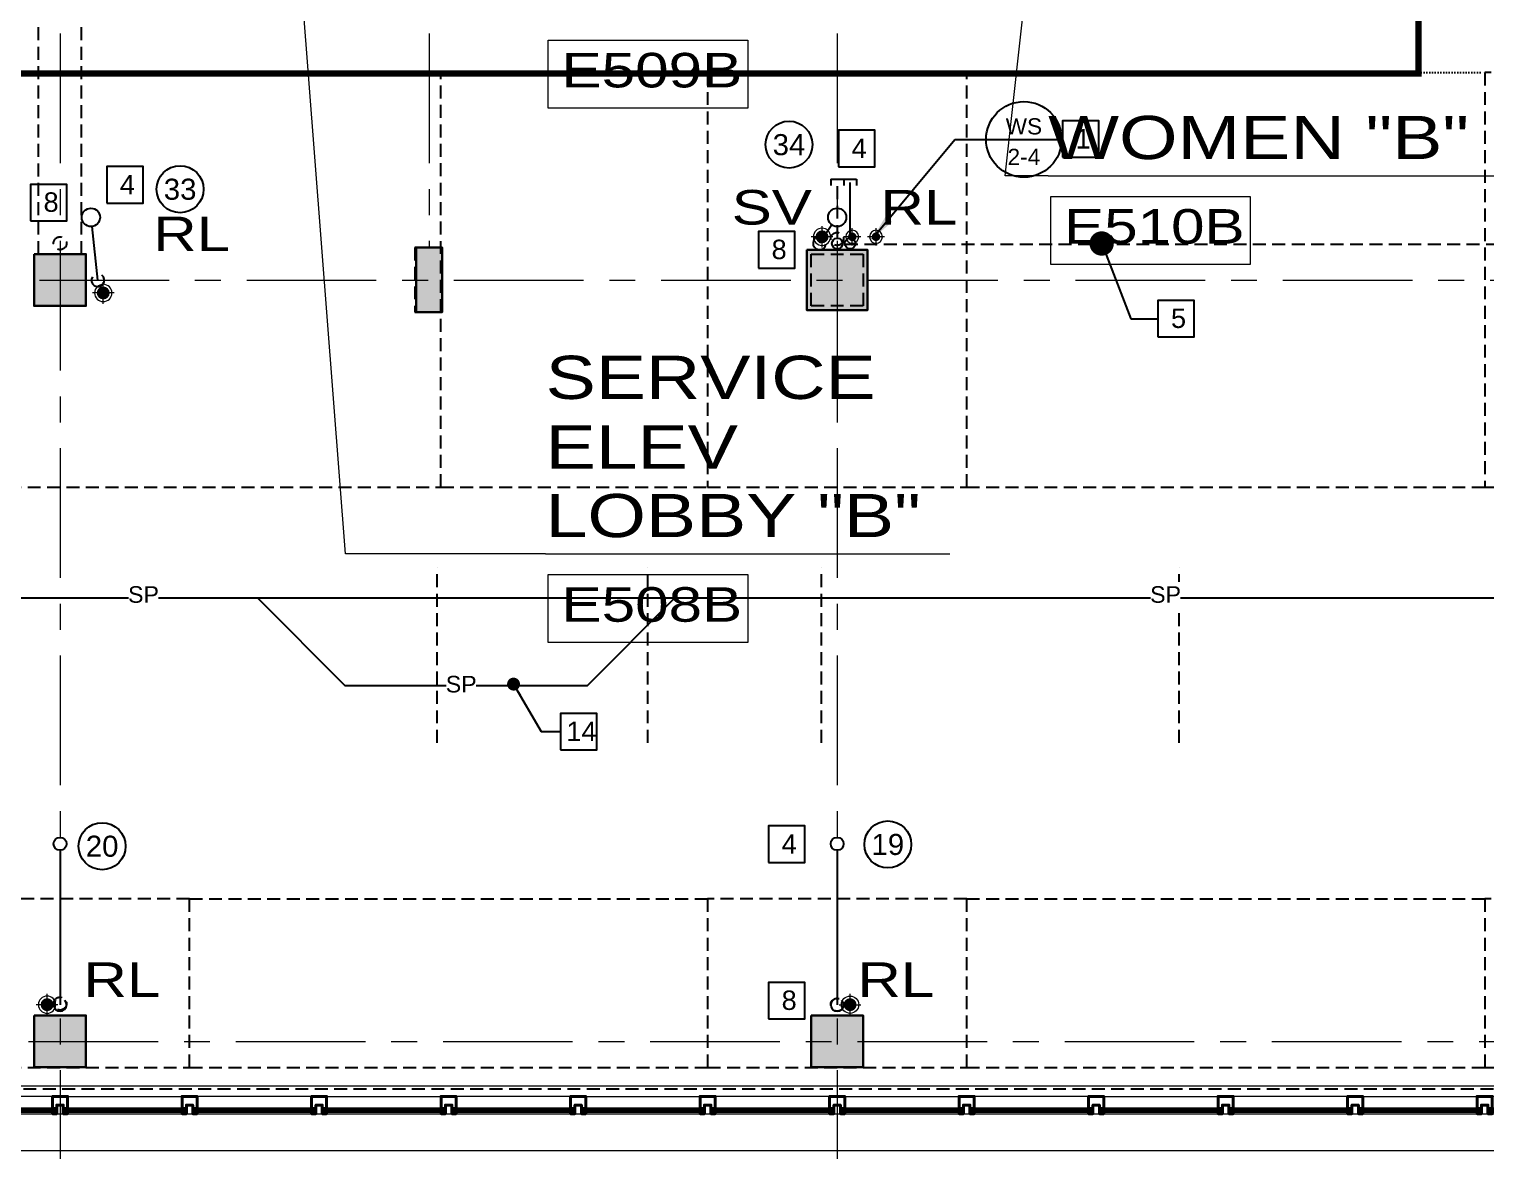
# Model space of a CAD drawing. Header units: inches. Extents: x -26500 to -19632, y -3347 to 2257.
# Drawn here: x -22155 to -21480, y -36 to 483 of the extents above; entities that cross this region are included whole.
import ezdxf
from ezdxf.enums import TextEntityAlignment as Align

# ---------------------------------------------------------------- set-up
doc = ezdxf.new("R2010")
doc.units = ezdxf.units.IN
doc.header["$LTSCALE"] = 48
doc.header["$MEASUREMENT"] = 0
for name, pattern in [('A105$0$CENTER', [2, 1.25, -0.25, 0.25, -0.25]), ('DASHED2', [0.375, 0.25, -0.125]), ('HIDDEN2', [0.1875, 0.125, -0.0625]), ('NB - 9th floor_plan$0$DOT2', [0.125, 0, -0.125]), ('NB - 9th floor_plan$0$HIDDEN2', [0.1875, 0.125, -0.0625])]:
    doc.linetypes.add(name, pattern=pattern)
for name, color, linetype in [('A-Detl-Iden', 5, 'Continuous'), ('A105$0$A-ANNO-IDEN', 8, 'Continuous'), ('A105$0$A-ANNO-PATT-1-12', 8, 'Continuous'), ('A105$0$A-ANNO-PATT-1-5', 8, 'Continuous'), ('A105$0$A-ANNO-PATT-2-12', 8, 'Continuous'), ('A105$0$A-ANNO-PATT-5-12', 8, 'Continuous'), ('A105$0$A-ANNO-TEXT', 8, 'Continuous'), ('A105$0$A-COLS-COL1-12', 8, 'Continuous'), ('A105$0$A-COLS-COL1-5', 8, 'Continuous'), ('A105$0$A-COLS-COL2-12', 8, 'Continuous'), ('A105$0$A-COLS-COL5-12', 8, 'Continuous'), ('A105$0$A-FLOR-AWNG', 8, 'Continuous'), ('A105$0$A-FLOR-SLAB', 8, 'Continuous'), ('A105$0$A-FLOR-SLEEVE', 8, 'Continuous'), ('A105$0$A-GLAZ', 8, 'Continuous'), ('A105$0$A-GRID-GRD1-12', 8, 'Continuous'), ('A105$0$A-GRID-GRDP0-15', 8, 'Continuous'), ('A105$0$A-PLUMB-RISER', 8, 'Continuous'), ('A105$0$A-ROOF-LEAD-3-12', 8, 'Continuous'), ('ANNTEXT', 6, 'Continuous'), ('ETEXT', 6, 'Continuous'), ('F-Sprn-Pipe', 133, 'Continuous'), ('NB - 9th floor_plan$0$stcbeams', 1, 'NB - 9th floor_plan$0$HIDDEN2'), ('NB - 9th floor_plan$0$STCCOLS1', 1, 'NB - 9th floor_plan$0$HIDDEN2'), ('NB - 9th floor_plan$0$STDROPS', 1, 'NB - 9th floor_plan$0$HIDDEN2'), ('NB - 9th floor_plan$0$STREINFB', 1, 'NB - 9th floor_plan$0$HIDDEN2'), ('NB - 9th floor_plan$0$STSLABEDGE', 1, 'NB - 9th floor_plan$0$HIDDEN2'), ('NB - 9th floor_plan$0$STWETSTACK', 1, 'NB - 9th floor_plan$0$HIDDEN2'), ('P-Anno', 6, 'Continuous'), ('P-Anno-Symb', 6, 'Continuous'), ('P-Anno-Symb @ 96', 6, 'Continuous'), ('P-Anno-Text', 6, 'Continuous'), ('P-Pipe-Ftng', 134, 'Continuous'), ('P-Pipe-Ftng @ 96', 134, 'Continuous'), ('P-SANR-PIPE', 34, 'Continuous'), ('P-Sanr-Vent', 34, 'HIDDEN2'), ('P-Strm-Pipe', 13, 'RAINL'), ('P-Text', 6, 'Continuous'), ('XREF', 7, 'Continuous')]:
    doc.layers.add(name, color=color, linetype=linetype)
doc.styles.add('A105$0$Arial', font='arial.ttf', dxfattribs={"height": 0.076839})
doc.styles.add('A105$0$style-Arial', font='arial.ttf')
doc.styles.add('ANNTEXT', font='romans.shx')
doc.styles.add('M08', font='arial.ttf', dxfattribs={"height": 7.68})
doc.styles.add('MAMEP ANNO', font='arial.ttf', dxfattribs={"height": 0.078125})
doc.styles.add('P-00-', font='arial.ttf')
doc.styles.add('P-00-JAR', font='arial.ttf')
doc.styles.add('Simplex', font='simplex.shx')
doc.styles.get("Standard").update_dxf_attribs({"font": 'simplex.shx'})
doc.linetypes.add('RAINL', pattern='A,4,-0.25,["RL",Simplex,S=0.1,R=0,X=-0.1,Y=-0.05],-0.25,0.25', length=4.75)
doc.dimstyles.new('STANDARD$7', dxfattribs={"dimtxt": 0.18, "dimasz": 0.125, "dimexe": 0.18, "dimexo": 0.06, "dimgap": 0.09, "dimtad": 0, "dimtih": 1, "dimtoh": 1, "dimdec": 4, "dimzin": 0, "dimdsep": 46, "dimtxsty": 'Standard', "dimcen": 0.09, "dimadec": 0, "dimazin": 0, "dimtfac": 1, "dimtdec": 4, "dimtofl": 0, "dimtmove": 0, "dimatfit": 3, "dimfxl": 1, "dimtolj": 1, "dimtzin": 0, "dimarcsym": 0})
doc.dimstyles.new('Standard_96_1', dxfattribs={"dimscale": 96, "dimtxt": 0.09375, "dimasz": 0.1175, "dimexe": 0.18, "dimexo": 0.0625, "dimgap": 0.03125, "dimtad": 0, "dimtih": 1, "dimtoh": 1, "dimdec": 4, "dimzin": 0, "dimdsep": 46, "dimlunit": 4, "dimtxsty": 'P-00-', "dimcen": 0.09, "dimclrd": 256, "dimclre": 256, "dimclrt": 256, "dimadec": 0, "dimazin": 0, "dimtfac": 1, "dimtdec": 4, "dimtofl": 0, "dimtmove": 0, "dimatfit": 3, "dimfxl": 1, "dimtolj": 1, "dimtzin": 0, "dimlwd": -1, "dimlwe": -1, "dimarcsym": 0})

# ---------------------------------------------------------------- blocks, each defined once
blk = doc.blocks.new('NB - 9th floor_plan')
at = {"layer": 'NB - 9th floor_plan$0$stcbeams', "transparency": 33554687}
for p, q in [((-22151.01, 379.16), (-22151.03, 1009.17)), ((-22131.02, 379.16), (-22131.02, 1009.17))]:
    blk.add_line(p, q, dxfattribs=at)
at = {"layer": 'NB - 9th floor_plan$0$STCCOLS1', "transparency": 33554687}
for points in [[(-22153.02, 379.16), (-22129.02, 379.16), (-22129.02, 355.16), (-22153.02, 355.16)], [(-21976.64, 352.21), (-21964.64, 352.21), (-21964.64, 382.21), (-21976.64, 382.21)], [(-21793.02, 379.16), (-21769.02, 379.16), (-21769.02, 355.16), (-21793.02, 355.16)], [(-22153.02, 26.59), (-22129.02, 26.59), (-22129.02, 2.59), (-22153.02, 2.59)], [(-21793.02, 26.59), (-21769.02, 26.59), (-21769.02, 2.59), (-21793.02, 2.59)]]:
    blk.add_lwpolyline(points, close=True, dxfattribs=at)
at = {"layer": 'NB - 9th floor_plan$0$STDROPS', "linetype": 'NB - 9th floor_plan$0$DOT2', "ltscale": 0.2, "transparency": 33554687}
for p, q in [((-21964.64, 463.21), (-21841.02, 463.21)), ((-21721.02, 463.21), (-21481.02, 463.21))]:
    blk.add_line(p, q, dxfattribs=at)
at = {"layer": 'NB - 9th floor_plan$0$STDROPS', "transparency": 33554687}
for p, q in [((-21964.64, 271.21), (-21841.02, 271.21)), ((-21721.02, 271.21), (-21481.02, 271.21)), ((-22081.02, 80.59), (-21841.02, 80.59)), ((-21721.02, 80.59), (-21481.02, 80.59)), ((-22081.02, 2.59), (-21841.02, 2.59)), ((-21721.02, 2.59), (-21481.02, 2.59))]:
    blk.add_line(p, q, dxfattribs=at)
blk.add_lwpolyline([(-22151.01, 463.21), (-22201.02, 463.21), (-22201.02, 271.21), (-21964.64, 271.21), (-21964.64, 463.21), (-22131.02, 463.21)], dxfattribs=at)
for points in [[(-21841.02, 271.21), (-21721.02, 271.21), (-21721.02, 463.21), (-21841.02, 463.21)], [(-21481.02, 271.21), (-21361.02, 271.21), (-21361.02, 463.21), (-21481.02, 463.21)], [(-22201.02, 2.59), (-22081.02, 2.59), (-22081.02, 80.59), (-22201.02, 80.59)], [(-21841.02, 2.59), (-21721.02, 2.59), (-21721.02, 80.59), (-21841.02, 80.59)], [(-21481.02, 2.59), (-21361.02, 2.59), (-21361.02, 80.59), (-21481.02, 80.59)]]:
    blk.add_lwpolyline(points, close=True, dxfattribs=at)
at = {"layer": 'NB - 9th floor_plan$0$STREINFB', "transparency": 33554687}
for p, q in [((-21966.34, 152.88), (-21966.34, 233.92)), ((-21868.75, 152.88), (-21868.75, 233.92)), ((-21788.25, 152.88), (-21788.25, 233.92)), ((-21622.62, 152.88), (-21622.62, 233.92))]:
    blk.add_line(p, q, dxfattribs=at)
at = {"layer": 'NB - 9th floor_plan$0$STSLABEDGE', "transparency": 33554687, "elevation": 0}
blk.add_lwpolyline([(-24584.31, 246.25), (-24410.52, 169.31), (-24410.52, -7.4), (-22871.02, -7.4), (-22871.02, 52.59), (-22491.02, 52.59), (-22491.02, -7.4), (-21071.52, -7.4), (-21071.52, 1531.59), (-23870.52, 1531.6), (-23870.52, 1357.71), (-23921.15, 1307.64), (-24082.68, 1379.16), (-24584.31, 246.25)], close=True, dxfattribs=at)
at = {"layer": 'NB - 9th floor_plan$0$STWETSTACK', "transparency": 33554687}
for centre in [(-22141.02, 384.16), (-21781.02, 386.16), (-22141.02, 32.09), (-21781.02, 31.59)]:
    blk.add_circle(centre, 3, dxfattribs=at)
blk = doc.blocks.new('VAL-PLBG-PipeUpTakeoff-Anno')
at = {"color": 0, "linetype": 'ByBlock'}
blk.add_circle((0.0002, 0), 0.0312, dxfattribs=at)
blk = doc.blocks.new('VAL-PLBG-PipeDn-Anno')
at = {"color": 0, "linetype": 'ByBlock'}
blk.add_arc((0, 0), 0.0312, 47.07445, 312.92555, dxfattribs=at)
blk = doc.blocks.new('ZA_SQR')
blk.add_lwpolyline([(-0.703125, -0.703125), (0.703125, -0.703125), (0.703125, 0.703125), (-0.703125, 0.703125)], close=True)
at = {"layer": 'ANNTEXT', "style": 'ANNTEXT'}
blk.add_attdef('SQRID', text='', height=0.75, dxfattribs=at).set_placement((0, 0), align=Align.MIDDLE)
at = {"layer": 'ANNTEXT', "style": 'ANNTEXT', "flags": 1}
blk.add_attdef('SQRDESCRIPTION', text='', height=0.75, dxfattribs=at).set_placement((0, -2.125), align=Align.MIDDLE)
blk = doc.blocks.new('*U193')
at = {"color": 0, "linetype": 'Continuous'}
blk.add_circle((0, 0), 0.1132, dxfattribs=at)
at = {"color": 0, "linetype": 'ByBlock', "style": 'MAMEP ANNO'}
blk.add_attdef('ID', text='', height=0.1016, dxfattribs=at).set_placement((0, 0), align=Align.MIDDLE_CENTER)
blk = doc.blocks.new('A105$0$CW10_2')
at = {"layer": 'A105$0$A-GLAZ', "linetype": 'Continuous', "lineweight": 40}
for p, q in [((-117.25, -5.75), (-117.25, -7)), ((-117.25, -5.75), (-62.75, -5.75)), ((-62.75, -5.75), (-62.75, -7)), ((-2.75, -5.75), (-57.25, -5.75)), ((-57.25, -5.75), (-57.25, -7)), ((-2.75, -5.75), (-2.75, -7)), ((-117.25, -7), (-62.75, -7)), ((-2.75, -7), (-57.25, -7))]:
    blk.add_line(p, q, dxfattribs=at)
at = {"layer": 'A105$0$A-GLAZ', "linetype": 'Continuous', "lineweight": 0}
for p, q in [((-117.25, -6.25), (-62.75, -6.25)), ((-116.5, 0), (-63.5, 0)), ((-2.75, -6.25), (-57.25, -6.25)), ((-3.5, 0), (-56.5, 0)), ((-117.25, -6.75), (-62.75, -6.75)), ((-2.75, -6.75), (-57.25, -6.75))]:
    blk.add_line(p, q, dxfattribs=at)
at = {"layer": 'A105$0$A-GLAZ', "linetype": 'Continuous', "lineweight": 40, "flags": 128}
for points in [[(0, -4), (-1.5, -4), (-1.5, -8), (-3.5, -8), (-3.5, -7.25), (-2.5, -7.25), (-2.5, -5.5), (-3.5, -5.5), (-3.5, 0), (0, 0)], [(-120, -4), (-118.5, -4), (-118.5, -8), (-116.5, -8), (-116.5, -7.25), (-117.5, -7.25), (-117.5, -5.5), (-116.5, -5.5), (-116.5, 0), (-120, 0)], [(-60, -4), (-61.5, -4), (-61.5, -8), (-63.5, -8), (-63.5, -7.25), (-62.5, -7.25), (-62.5, -5.5), (-63.5, -5.5), (-63.5, 0), (-60, 0)], [(-60, -4), (-58.5, -4), (-58.5, -8), (-56.5, -8), (-56.5, -7.25), (-57.5, -7.25), (-57.5, -5.5), (-56.5, -5.5), (-56.5, 0), (-60, 0)]]:
    blk.add_lwpolyline(points, dxfattribs=at)
blk = doc.blocks.new('*D787', base_point=(0, 0))
at = {"layer": 'A105$0$A-FLOR-SLEEVE', "linetype": 'Continuous', "lineweight": 0}
for p, q in [((0, -5), (0, 5)), ((-5, 0), (5, 0))]:
    blk.add_line(p, q, dxfattribs=at)
blk = doc.blocks.new('*U786')
at = {"layer": 'A105$0$A-FLOR-SLEEVE', "linetype": 'Continuous', "lineweight": 13}
blk.add_circle((0, 0), 4, dxfattribs=at)
at = {"layer": 'A105$0$A-FLOR-SLEEVE', "linetype": 'Continuous', "lineweight": 0}
blk.add_blockref('*D787', (0, 0), dxfattribs=at)
blk = doc.blocks.new('*D1027', base_point=(0, 0))
at = {"layer": 'A105$0$A-FLOR-SLEEVE', "linetype": 'Continuous', "lineweight": 0}
for p, q in [((0, -5), (0, 5)), ((5, 0), (-5, 0))]:
    blk.add_line(p, q, dxfattribs=at)
blk = doc.blocks.new('*U1026')
at = {"layer": 'A105$0$A-FLOR-SLEEVE', "linetype": 'Continuous', "lineweight": 13, "extrusion": (0, 0, -1)}
blk.add_circle((0, 0), 4, dxfattribs=at)
at = {"layer": 'A105$0$A-FLOR-SLEEVE', "linetype": 'Continuous', "lineweight": 0}
blk.add_blockref('*D1027', (0, 0), dxfattribs=at)
blk = doc.blocks.new('*D805', base_point=(0, 0))
at = {"layer": 'A105$0$A-FLOR-SLEEVE', "linetype": 'Continuous', "lineweight": 0}
for p, q in [((4, 0), (-4, 0)), ((0, -4), (0, 4))]:
    blk.add_line(p, q, dxfattribs=at)
blk = doc.blocks.new('*U804')
at = {"layer": 'A105$0$A-FLOR-SLEEVE', "linetype": 'Continuous', "lineweight": 13, "extrusion": (0, 0, -1)}
blk.add_circle((0, 0), 3, dxfattribs=at)
at = {"layer": 'A105$0$A-FLOR-SLEEVE', "linetype": 'Continuous', "lineweight": 0}
blk.add_blockref('*D805', (0, 0), dxfattribs=at)
blk = doc.blocks.new('A105')
at = {"layer": 'A105$0$A-PLUMB-RISER', "lineweight": 30, "transparency": 33554687}
h = blk.add_hatch(color=256, dxfattribs=at)
edge = h.paths.add_edge_path()
edge.add_arc((-21774.0236, 387.1574), 2, 0, 360)
h = blk.add_hatch(color=256, dxfattribs=at)
edge = h.paths.add_edge_path()
edge.add_arc((-21763.0236, 387.1574), 2, 0, 360)
at = {"layer": 'A105$0$A-ROOF-LEAD-3-12', "lineweight": 13, "transparency": 33554687}
h = blk.add_hatch(color=256, dxfattribs=at)
edge = h.paths.add_edge_path()
edge.add_arc((-21788.0236, 387.1574), 3, 0, 360)
h = blk.add_hatch(color=256, dxfattribs=at)
edge = h.paths.add_edge_path()
edge.add_arc((-22121.0136, 361.1574), 3, 0, 360)
h = blk.add_hatch(color=256, dxfattribs=at)
edge = h.paths.add_edge_path()
edge.add_arc((-22147.0236, 31.5949), 3, 0, 360)
h = blk.add_hatch(color=256, dxfattribs=at)
edge = h.paths.add_edge_path()
edge.add_arc((-21775.0236, 31.5949), 3, 0, 360)
at = {"layer": 'A105$0$A-ANNO-IDEN', "lineweight": 0, "transparency": 33554687}
blk.add_line((-21683.2895, 415.3875, 0.2066), (-21703.2244, 415.3875, 0.2066), dxfattribs=at)
at = {"layer": 'A105$0$A-ANNO-IDEN', "lineweight": 13, "transparency": 33554687}
for p, q in [((-21683.2895, 415.3875, 0.2066), (-21476.7268, 415.3875, 0.2066)), ((-21916.0803, 240.3205, 0.2066), (-21728.8934, 240.3205, 0.2066))]:
    blk.add_line(p, q, dxfattribs=at)
at = {"layer": 'A105$0$A-ANNO-IDEN', "lineweight": 0, "transparency": 33554687, "elevation": 0.2066, "flags": 128}
for points in [[(-21916.0803, 240.3205), (-22008.7927, 240.3205), (-22037.0254, 606.1669)], [(-21703.2244, 415.3875), (-21685.3573, 576.0219)]]:
    blk.add_lwpolyline(points, dxfattribs=at)
at = {"layer": 'A105$0$A-ANNO-IDEN', "lineweight": 13, "transparency": 33554687}
for points in [[(-21914.8805, 478.2109, 0.2066), (-21822.4425, 478.2109, 0.2066), (-21822.4425, 446.6813, 0.2066), (-21914.8805, 446.6813, 0.2066)], [(-21682.0897, 405.8708, 0.2066), (-21589.6517, 405.8708, 0.2066), (-21589.6517, 374.3412, 0.2066), (-21682.0897, 374.3412, 0.2066)], [(-21914.8805, 230.8037, 0.2066), (-21822.4425, 230.8037, 0.2066), (-21822.4425, 199.2742, 0.2066), (-21914.8805, 199.2742, 0.2066)]]:
    blk.add_3dface(points, dxfattribs=at)
at = {"layer": 'A105$0$A-ANNO-PATT-1-12', "lineweight": 30, "transparency": 33554687}
blk.add_solid([(-22129.0236, 2.595), (-22129.0236, 26.595), (-22153.0236, 2.595), (-22153.0236, 26.595)], dxfattribs=at)
at = {"layer": 'A105$0$A-ANNO-PATT-1-5', "lineweight": 30, "transparency": 33554687, "extrusion": (0, 0, -1)}
blk.add_solid([(21795.0236, 381.1574), (21767.0236, 381.1574), (21795.0236, 353.1574), (21767.0236, 353.1574)], dxfattribs=at)
at = {"layer": 'A105$0$A-ANNO-PATT-2-12', "lineweight": 30, "transparency": 33554687}
blk.add_solid([(-22129.0236, 355.1574), (-22129.0236, 379.1574), (-22153.0236, 355.1574), (-22153.0236, 379.1574)], dxfattribs=at)
at = {"layer": 'A105$0$A-ANNO-PATT-5-12', "lineweight": 30, "transparency": 33554687}
blk.add_solid([(-21976.0136, 352.2097), (-21964.0136, 352.2097), (-21976.0136, 382.209), (-21964.0136, 382.209)], dxfattribs=at)
at = {"layer": 'A105$0$A-COLS-COL1-12', "lineweight": 30, "transparency": 33554687}
blk.add_solid([(-21769.0236, 2.595), (-21769.0236, 26.595), (-21793.0236, 2.595), (-21793.0236, 26.595)], dxfattribs=at)
for points in [[(-22153.0236, 26.595), (-22129.0236, 26.595), (-22129.0236, 2.595), (-22153.0236, 2.595)], [(-21793.0236, 26.595), (-21769.0236, 26.595), (-21769.0236, 2.595), (-21793.0236, 2.595)]]:
    blk.add_3dface(points, dxfattribs=at)
at = {"layer": 'A105$0$A-COLS-COL1-5', "lineweight": 30, "transparency": 33554687}
blk.add_3dface([(-21795.0236, 381.1574), (-21767.0236, 381.1574), (-21767.0236, 353.1574), (-21795.0236, 353.1574)], dxfattribs=at)
at = {"layer": 'A105$0$A-COLS-COL2-12', "lineweight": 30, "transparency": 33554687}
blk.add_3dface([(-22153.0236, 379.1574), (-22129.0236, 379.1574), (-22129.0236, 355.1574), (-22153.0236, 355.1574)], dxfattribs=at)
at = {"layer": 'A105$0$A-COLS-COL5-12', "lineweight": 30, "transparency": 33554687}
blk.add_3dface([(-21976.0136, 382.209), (-21964.0136, 382.209), (-21964.0136, 352.2097), (-21976.0136, 352.2097)], dxfattribs=at)
at = {"layer": 'A105$0$A-FLOR-AWNG', "lineweight": 0, "transparency": 33554687}
blk.add_line((-22351.0234, -35.9051), (-21043.0236, -35.9051), dxfattribs=at)
at = {"layer": 'A105$0$A-FLOR-SLAB', "lineweight": 0, "transparency": 33554687, "flags": 128}
blk.add_lwpolyline([(-23869.2731, 1530.3475), (-21072.7739, 1530.3449), (-21072.7739, -6.1545), (-22489.2736, -6.1545), (-22489.2736, 53.8448), (-22872.7736, 53.8448), (-22872.7736, -6.1545), (-24409.272, -6.1545)], dxfattribs=at)
at = {"layer": 'A105$0$A-GLAZ', "lineweight": 0, "transparency": 33554687}
blk.add_line((-22352.0234, -18.9052), (-21060.0239, -18.9052), dxfattribs=at)
at = {"layer": 'A105$0$A-GRID-GRD1-12', "linetype": 'A105$0$CENTER', "lineweight": 0, "transparency": 33554687}
blk.add_line((-24363.5994, 14.5949), (-20442.3539, 14.5949), dxfattribs=at)
at = {"layer": 'A105$0$A-GRID-GRDP0-15', "linetype": 'A105$0$CENTER', "lineweight": 0, "transparency": 33554687}
for p, q in [((-22141.0236, 2113.2362), (-22141.0236, -676.9042)), ((-21970.0136, 2113.2362), (-21970.0136, 382.209)), ((-21781.0236, 2113.2362), (-21781.0236, -676.9042)), ((-24358.5266, 367.1574), (-20364.9322, 367.1574))]:
    blk.add_line(p, q, dxfattribs=at)
at = {"layer": 'A105$0$A-FLOR-SLEEVE', "lineweight": 13, "transparency": 33554687}
for name, p in [('*U1026', (-21788.0235, 387.1574)), ('*U804', (-21774.0237, 387.1572)), ('*U804', (-21763.0237, 387.1572)), ('*U1026', (-22121.0135, 361.1574)), ('*U1026', (-22147.0235, 31.5949)), ('*U786', (-21775.0237, 31.5949))]:
    blk.add_blockref(name, p, dxfattribs=at)
at = {"layer": 'A105$0$A-GLAZ', "lineweight": 40, "transparency": 33554687}
for p in [(-22141.0242, -10.9045), (-22021.0242, -10.9045), (-21901.0242, -10.9045), (-21781.0242, -10.9045), (-21661.0242, -10.9045), (-21541.0242, -10.9045), (-21421.0242, -10.9045)]:
    blk.add_blockref('A105$0$CW10_2', p, dxfattribs=at)
at = {"layer": 'A105$0$A-ANNO-IDEN', "lineweight": 13, "transparency": 33554687, "style": 'A105$0$style-Arial', "width": 1.246875}
for s, p in [('E509B', (-21908.6965, 456.3241, 0.2066)), ('E510B', (-21675.9056, 383.984, 0.2066)), ('E508B', (-21908.6965, 208.9169, 0.2066))]:
    blk.add_text(s, height=16, dxfattribs=at).set_placement(p)
at = {"layer": 'A105$0$A-ANNO-IDEN', "lineweight": 13, "transparency": 33554687, "char_height": 19.999996, "attachment_point": 7, "line_spacing_factor": 0.6, "style": 'A105$0$Arial'}
for s, insert in [('\\H1x;\\W1.24688;WOMEN "B"', (-21683.2905, 422.8665, 0.2066)), ('\\H1x;\\W1.24688;SERVICE', (-21916.0813, 311.7994, 0.2066)), ('\\H1x;\\W1.24688;ELEV', (-21916.0813, 279.7995, 0.2066)), ('\\H1x;\\W1.24688;LOBBY "B"', (-21916.0813, 247.7995, 0.2066))]:
    blk.add_mtext(s, dxfattribs=dict(at, insert=insert))
at = {"layer": 'A105$0$A-ANNO-TEXT', "lineweight": 13, "transparency": 33554687, "style": 'A105$0$style-Arial', "width": 1.246875}
for s, p in [('SV', (-21829.8791, 408.834, 0.2066)), ('RL', (-21760.9229, 408.834, 0.2066)), ('RL', (-22097.8554, 396.5146, 0.2066)), ('RL', (-22130.1845, 51.1982, 0.2066)), ('RL', (-21771.6407, 51.1982, 0.2066))]:
    blk.add_text(s, height=16, dxfattribs=at).set_placement(p, align=Align.TOP_LEFT)
blk = doc.blocks.new('Symbol-RiserTag-Anno')
at = {"color": 0, "linetype": 'ByBlock'}
blk.add_line((-0.1824, 0), (0.1824, 0), dxfattribs=at)
blk.add_circle((0, 0), 0.1824, dxfattribs=at)
at = {"color": 0, "linetype": 'ByBlock', "style": 'MAMEP ANNO'}
for tag, p in [('SYSTEM', (0, 0.0631)), ('NUMBER', (0, -0.0837))]:
    blk.add_attdef(tag, text='', height=0.0781, dxfattribs=at).set_placement(p, align=Align.MIDDLE)
blk = doc.blocks.new('LPC')
at = {"layer": 'P-Pipe-Ftng'}
for p, q in [((0, 1.5), (0, -1.5)), ((0, 1.5), (1.5, 1.5)), ((0, -1.5), (1.5, -1.5))]:
    blk.add_line(p, q, dxfattribs=at)
blk = doc.blocks.new('A$C5BD70A35')
at = {"layer": 'P-Pipe-Ftng'}
for centre in [(-21774.37, 385.97), (-21768.42, 385.97)]:
    blk.add_circle(centre, 2.5, dxfattribs=at)
at = {"layer": 'P-SANR-PIPE'}
blk.add_line((-21768.42, 388.47), (-21768.42, 414.22), dxfattribs=at)
at = {"layer": 'P-Sanr-Vent'}
blk.add_line((-21774.36, 388.47), (-21774.36, 414.22), dxfattribs=at)
at = {"layer": 'P-Anno', "xscale": -2, "yscale": 2, "zscale": 2, "rotation": 90}
for p in [(-21774.36, 415.82), (-21768.42, 415.82)]:
    blk.add_blockref('LPC', p, dxfattribs=at)

msp = doc.modelspace()

# ---------------------------------------------------------------- linework, layer by layer
at = {"layer": 'A-Detl-Iden', "linetype": 'DASHED2', "const_width": 3, "flags": 128}
msp.add_lwpolyline([(-21511.72, 1027.55), (-22204.94, 1027.55), (-22204.94, 462.76), (-21511.72, 462.76), (-21511.72, 1027.55)], close=True, dxfattribs=at)
at = {"layer": 'F-Sprn-Pipe', "ltscale": 0.5}
msp.add_line((-21311.73, 219.78), (-22393.65, 219.78), dxfattribs=at)
at = {"layer": 'F-Sprn-Pipe', "ltscale": 0.5, "flags": 128}
msp.add_lwpolyline([(-22049.45, 219.78), (-22009.17, 179.43), (-21896.62, 179.43), (-21856.3, 219.78)], dxfattribs=at)
at = {"layer": 'P-Pipe-Ftng'}
for centre in [(-22126.74, 396.15), (-21781.02, 396.16)]:
    msp.add_circle(centre, 4.24, dxfattribs=at)
at = {"layer": 'P-Sanr-Vent'}
msp.add_line((-21777.42, 383.81), (-21444.25, 383.81), dxfattribs=at)
at = {"layer": 'P-Strm-Pipe'}
for p, q in [((-22126.28, 391.94), (-22123.61, 367.09)), ((-21783.42, 392.65), (-21789.2, 384.18)), ((-22141.02, 103.09), (-22141.02, 31.59)), ((-21781.02, 103.09), (-21781.02, 31.59))]:
    msp.add_line(p, q, dxfattribs=at)

# ---------------------------------------------------------------- block references
at = {"layer": 'ETEXT', "xscale": 12.00384, "yscale": 12.00384, "zscale": 12.00384}
for p in [(-21668.24, 432.44, 0), (-22110.97, 411.21), (-21804.39, 105.91), (-21804.39, 33.45)]:
    msp.add_blockref('ZA_SQR', p, dxfattribs=at)
at = {"layer": 'ETEXT', "transparency": 33554467, "xscale": 12.00384, "yscale": 12.00384, "zscale": 12.00384}
for p in [(-21771.98, 428.06), (-22146.32, 403.01), (-21809.04, 381.11), (-21624.01, 349.23)]:
    msp.add_blockref('ZA_SQR', p, dxfattribs=at)
at = {"layer": 'ETEXT', "transparency": 33554687, "xscale": 12.00384, "yscale": 12.00384, "zscale": 12.00384}
msp.add_blockref('ZA_SQR', (-21900.76, 158.05), dxfattribs=at)
at = {"layer": 'P-Anno-Symb', "transparency": 33554467}
msp.add_blockref('A$C5BD70A35', (-6.57, -1.91), dxfattribs=at)
at = {"layer": 'P-Anno-Symb @ 96', "xscale": 96, "yscale": 96, "zscale": 96}
for name, p, values in [('Symbol-RiserTag-Anno', (-21694.51, 432.26, 0), {'SYSTEM': 'WS', 'NUMBER': '2-4'}), ('*U193', (-21803.33, 429.83), {'ID': '34'}), ('*U193', (-22085.41, 409.2), {'ID': '33'}), ('*U193', (-22121.55, 104.98), {'ID': '20'}), ('*U193', (-21757.55, 105.8), {'ID': '19'})]:
    msp.add_blockref(name, p, dxfattribs=at).add_auto_attribs(values)
at = {"layer": 'P-Pipe-Ftng @ 96', "transparency": 33554467}
for p, xscale, yscale, zscale, rotation in [((-21789.2, 384.18), 96, 96, 96, 38.78566755739278), ((-22123.5, 367.05), 96.00000000000001, 96.00000000000001, 96.00000000000001, 99.87630531480005)]:
    msp.add_blockref('VAL-PLBG-PipeDn-Anno', p, dxfattribs=dict(at, xscale=xscale, yscale=yscale, zscale=zscale, rotation=rotation))
at = {"layer": 'P-Pipe-Ftng @ 96', "xscale": 96, "yscale": 96, "zscale": 96}
for name, p, rotation in [('VAL-PLBG-PipeUpTakeoff-Anno', (-22141, 106.09), 180), ('VAL-PLBG-PipeUpTakeoff-Anno', (-21781, 106.09), 180), ('VAL-PLBG-PipeDn-Anno', (-22141.02, 31.59), 89.99999999999999), ('VAL-PLBG-PipeDn-Anno', (-21781.02, 31.59), 89.99999999999999)]:
    msp.add_blockref(name, p, dxfattribs=dict(at, rotation=rotation))
at = {"layer": 'XREF'}
msp.add_blockref('NB - 9th floor_plan', (0, 0), dxfattribs=at)

# ---------------------------------------------------------------- texts
at = {"layer": 'ETEXT', "insert": (-22148.68, 398.61), "char_height": 9, "width": 184.6435, "attachment_point": 7, "style": 'P-00-JAR'}
msp.add_mtext('8', dxfattribs=at)
at = {"layer": 'P-Anno-Text', "char_height": 9, "width": 184.6435, "attachment_point": 7, "style": 'P-00-JAR'}
for s, insert in [('4', (-21774.34, 423.65)), ('1', (-21670.6, 428.04, 0)), ('4', (-22113.33, 406.8)), ('8', (-21811.4, 376.7)), ('5', (-21626.37, 344.82)), ('4', (-21806.75, 101.5)), ('8', (-21806.75, 29.05))]:
    msp.add_mtext(s, dxfattribs=dict(at, insert=insert))
at = {"layer": 'P-Anno-Text', "transparency": 33554687, "insert": (-21906.47, 153.65), "char_height": 9, "width": 184.6435, "attachment_point": 7, "style": 'P-00-JAR'}
msp.add_mtext('14', dxfattribs=at)

# ---------------------------------------------------------------- leaders
at = {"layer": 'P-Anno-Symb'}
msp.add_leader([(-21658.48, 384.06), (-21645.02, 349.23), (-21632.45, 349.23)], dimstyle='Standard_96_1', override={"dimldrblk": 'Dot'}, dxfattribs=at)
at = {"layer": 'P-Text'}
msp.add_leader([(-21764.73, 386.15, 0), (-21726.47, 432.26, 0), (-21703.31, 432.26, 0)], dimstyle='STANDARD$7', override={"dimscale": 96}, dxfattribs=at)
at = {"layer": 'P-Text', "transparency": 33554687}
msp.add_leader([(-21930.93, 180.04), (-21918.16, 158.05), (-21909.2, 158.05)], dimstyle='STANDARD$7', override={"dimscale": 24, "dimasz": 0.25, "dimldrblk": 'Dot'}, dxfattribs=at)

# ---------------------------------------------------------------- next in the draw order: texts
at = {"layer": 'P-Text', "char_height": 7.68, "width": 9.8819, "attachment_point": 5, "style": 'M08', "bg_fill": 3, "box_fill_scale": 1.25, "bg_fill_color": 256, "bg_fill_transparency": 3934822}
for insert in [(-22102.37, 221.48), (-21628.88, 221.48)]:
    msp.add_mtext('{\\C2;SP}', dxfattribs=dict(at, insert=insert))

# ---------------------------------------------------------------- next in the draw order: block references
at = {"layer": 'XREF', "transparency": 33554467}
msp.add_blockref('A105', (0, 0), dxfattribs=at)

# ---------------------------------------------------------------- next in the draw order: texts
at = {"layer": 'P-Text', "transparency": 33554687, "insert": (-21955.19, 179.96), "char_height": 7.68, "width": 9.8819, "attachment_point": 5, "style": 'M08', "bg_fill": 3, "box_fill_scale": 1.25, "bg_fill_color": 256, "bg_fill_transparency": 3934822}
msp.add_mtext('{\\C2;SP}', dxfattribs=at)

doc.saveas('drawing.dxf')
